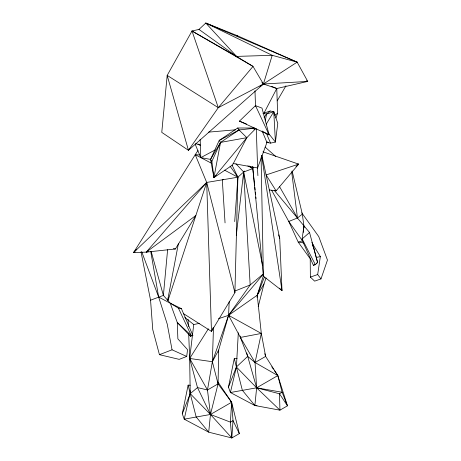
<?xml version="1.0" encoding="UTF-8"?>
<svg xmlns="http://www.w3.org/2000/svg" width="461" height="461" viewBox="0 0 461 461"><rect width="100%" height="100%" fill="white"/><g stroke="black" fill="none" stroke-linecap="round" stroke-linejoin="round"><path stroke-width="0.69" d="M217.794 381.766L231.647 402.24L239.328 433.617L231.82 437.95L208.706 432.176L210.464 414.468L218.07 383.869L218.693 349.974L228.581 315.318L229.18 301.759M183.507 313.664L211.461 331.384L234.914 292.654L237.893 177.203L232.01 164.98M213.478 327.466L212.36 361.712L207.479 389.989L210.464 414.468L231.82 437.95L233.018 420.611L231.647 402.24L218.07 383.869L212.36 361.712L228.581 315.318L250.173 284.967L263.617 273.673M264.781 353.685L265.64 356.411L277.822 375.582L287.457 405.83L279.942 410.163L254.881 405.519L230.402 392.518L236.395 366.996L238.314 332.761M230.425 401.531L231.647 402.24L230.396 422.126L231.82 437.95M234.701 221.591L237.893 177.203L230.039 166.121M167.614 249.672L163.384 295.403L170.236 303.194L178.436 308.178L181.392 308.628L192.848 335.406L190.537 336.3L177.278 322.51L170.236 303.194L158.665 297.08L141.683 251.66M311.867 242.388L312.783 244.272L317.583 262.505L315.37 264.672L313.417 265.352L302.485 240.803L302.618 239.392M303.298 232.356L303.908 226.017L302.33 214.135L292.113 170.956M257.002 405.536L254.881 405.519L256.633 387.81L255.048 362.525L261.312 333.447L257.244 295.201L263.508 275.28M257.019 297.293L257.244 295.201L264.378 277.107M236.28 235.444L243.662 171.993L244.716 171.019M190.232 385.24L188.117 385.131L182.279 413.811L184.227 419.176L208.706 432.176L196.167 416.917L190.22 393.654L189.673 358.468L193.735 324.538L184.855 317.445M141.014 251.856L150.563 300.203L152.758 329.65L159.437 354.676L179.179 359.355L186.705 356.451L187.541 349.668L177.871 338.847L177.278 322.51L191.223 335.458L192.848 335.406M190.595 390.813L184.227 419.176L210.464 414.468L231.647 402.24M271.644 190.26L288.765 221.459L298.215 242.111L310.218 258.748L310.357 277.101L314.644 281.141L320.989 278.922L317.675 274.537L320.355 256.587L312.783 244.272L312.846 246.381M265.305 120.909L266.527 114.092L270.181 111.02L273.776 111.671L277.776 123.306L275.419 142.08L270.526 143.123L266.931 142.466L262.096 130.918M218.301 352.077L218.693 349.974L212.36 361.712L189.673 358.468L188.676 333.591M167.631 300.428L178.349 243.823M234.292 358.474L236.395 366.996L256.633 387.81L279.499 393.775L287.457 405.83L282.126 392.259L256.633 387.81L230.402 392.518L228.454 387.154L234.292 358.474L237.104 358.618M167.775 300.468L168.461 297.679M258.206 306.623L264.003 283.97L266.083 277.92M260.004 86.628L263.404 84.011L272.215 55.314L205.79 23.05L198.979 29.423L192.007 31.008L167.182 75.402L161.765 132.376L188.44 150.298L263.404 84.011L297.149 62.149L307.741 81.424L276.773 88.518L263.404 84.011L261.911 82.479M167.994 300.532L206.695 182.441L195.234 154.671L197.971 150.545M320.989 278.922L327.46 260.085L318.753 236.579L301.736 212.832M233.059 163.482L257.613 167.942L267.242 141.613M275.885 117.993L277.614 113.268L276.773 88.518L271.552 86.357M182.279 413.811L190.22 393.654L197.492 387.58L207.479 389.989L218.07 383.869M228.454 387.154L236.395 366.996L247.695 356.365L240.4 337.44L228.581 315.318L263.231 274.312M255.757 128.538L246.831 137.683L232.471 165.096L213.939 177.577L211.876 161.356L220.537 142.409L239.04 129.962L254.875 128.181M261.871 155.317L279.706 238.245L282.011 290.655L263.404 276.202L252.818 168.588L253.417 167.291M213.305 327.5L211.461 331.384L206.695 182.441L237.893 177.203L243.662 171.993L252.818 168.588L252.311 166.519M263.865 113.371L276.773 88.518M277.194 100.89L285.981 85.775M264.003 283.97L257.244 295.201L228.581 315.318L218.445 318.735M266.233 124.159L273.776 111.671L266.527 114.092L262.931 113.435L270.181 111.02M234.914 292.654L206.695 182.441L146.252 252.115L175.422 248.969L195.862 215.5L146.252 252.115L133.54 252.616L195.234 154.671L199.504 154.908M239.328 433.617L233.018 420.611L230.396 422.126L210.464 414.468L197.492 387.58L189.673 358.468L208.372 328.808M306.53 80.64L307.741 81.424L263.404 84.011L218.295 107.678L167.182 75.402L188.44 150.298L189.229 149.099M188.44 150.298L218.295 107.678L253.008 66.401L236.505 56.403L192.007 31.008L218.295 107.678M264.061 117.434L266.527 114.092M237.709 127.997L239.04 129.962L246.831 137.683L213.939 177.577L210.539 159.397L219.206 140.449L237.709 127.997L254.115 128.025M269.247 189.949L276.099 190.842L298.647 164.128L262.983 151.807M136.444 249.459L133.54 252.616L134.946 252.346M239.449 121.122L255.486 105.621L261.986 108.11L269.132 134.866L239.449 121.122L246.56 124.044M206.695 182.441L133.54 252.616L134.647 251.792M295.991 166.479L298.647 164.128L297.241 164.22M274.168 190.232L309.538 232.488L302.145 238.913L302.485 240.803L298.215 242.111L303.764 242.935M216.088 175.774L213.939 177.577L220.537 142.409L219.206 140.449L239.04 129.962M302.33 214.135L297.472 217.99L288.765 221.459L302.485 240.803M253.988 129.65L255.688 128.435M274.727 115.262L277.614 113.268M313.417 265.352L314.978 264.286M316.54 263.214L317.583 262.505L309.538 232.488M246.721 352.947L256.633 387.81L277.822 375.582L274.595 370.898M215.281 149.888L200.789 157.622L195.234 144.333M234.88 291.07L250.173 284.967L243.662 171.993L235.928 163.793M150.563 300.203L163.384 295.403L151.191 251.55M159.437 354.676L172.057 349.807L186.705 356.451M223.631 179.329L222.294 179.819L225.054 222.876M310.357 277.101L317.675 274.537M298.647 164.128L266.095 174.95L276.099 190.842M146.252 252.115L148.286 251.55M316.298 257.451L320.355 256.587M193.735 324.538L199.244 323.38M240.221 336.052L240.4 337.44L261.312 333.447L265.64 356.411L255.048 362.525L247.695 356.365M246.831 137.683L220.537 142.409L210.539 159.397L211.876 161.356M208.493 132.134L235.583 129.806M251.977 128.394L254.115 128.21M266.931 142.466L268.348 142.403M173.365 248.704L175.422 248.969M210.608 159.408L200.789 157.622L200.16 139.239M237.501 57.423L205.79 23.05L236.539 35.359L297.149 62.149L272.215 55.314L236.505 56.403L198.979 29.423M195.695 143.596L200.362 145.25L197.953 143.97M205.79 23.05L297.149 62.149M170.236 303.194L181.392 308.628M195.234 154.671L211.15 163.079M224.524 170.138L237.893 177.203M263 131.61L269.132 134.866L255.486 105.621M261.312 333.447L228.581 315.318L229.601 316.281M247.851 165.816L252.818 168.588L254.668 185.668M192.007 31.008L253.008 66.401L263.404 84.011M237.749 36.137L236.539 35.359L237.634 36.286M249.378 166.018L252.818 168.588M265.087 147.065L275.741 156.492M256.633 387.81L279.942 410.163L279.499 393.775L282.126 392.259L277.822 375.582L255.048 362.525L240.4 337.44M279.458 288.165L282.011 290.655L261.612 155.38M210.464 414.468L190.22 393.654L188.117 385.131M254.881 405.519L242.342 390.26L236.395 366.996M268.008 132.693L275.419 142.08L273.776 111.671L273.828 113.043M271.771 366.795L273.385 369.14M189.759 335.124L190.537 336.3L191.223 335.458L178.436 308.178M279.522 186.596L297.472 217.99L291.669 171.769M189.673 358.468L207.479 389.989M315.37 264.672L302.145 238.913L303.908 226.017L304.519 227.279M266.498 133.5L270.526 143.123M278.571 234.839L279.706 238.245M243.662 171.993L262.591 265.49M172.057 349.807L167.228 324.066L158.665 297.08L150.782 251.694M254.824 187.091L255.129 189.938M255.359 192.076L255.596 194.208M255.901 197.054L256.057 198.484M257.399 167.741L257.901 175.635M188.105 319.381L188.393 326.486M254.985 90.788L255.521 106.543M256.276 128.74L257.613 167.942M261.093 157.581L263.404 276.202"/></g></svg>
